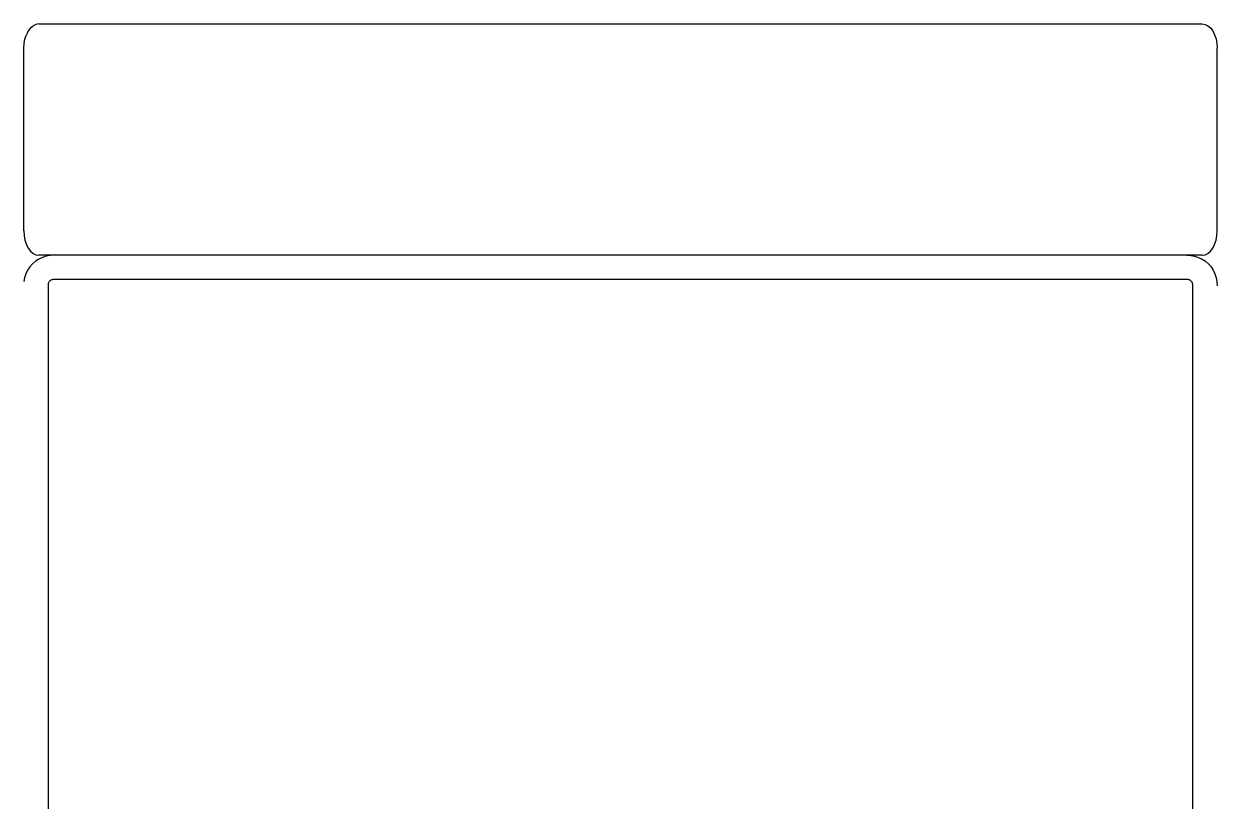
# Model space of a CAD drawing. Header units: millimetres. Extents: x -2916 to 2490, y 92 to 4100.
# Drawn here: x 1318.6 to 1514.6, y 1825.7 to 1953.3 of the extents above; entities that cross this region are included whole.
import ezdxf

# ---------------------------------------------------------------- set-up
doc = ezdxf.new("R2010")
doc.units = ezdxf.units.MM

msp = doc.modelspace()

# ---------------------------------------------------------------- linework, layer by layer
for p, q in [((1319.3, 1952.16), (1319, 1951.55)), ((1319.68, 1952.66), (1319.3, 1952.16)), ((1319.68, 1952.66), (1320.1, 1953.03)), ((1320.56, 1953.25), (1320.1, 1953.03)), ((1321.04, 1953.33), (1320.56, 1953.25)), ((1321.04, 1953.33), (1512.1, 1953.33)), ((1512.1, 1953.33), (1512.58, 1953.25)), ((1512.58, 1953.25), (1513.04, 1953.03)), ((1513.04, 1953.03), (1513.46, 1952.66)), ((1513.46, 1952.66), (1513.83, 1952.16)), ((1513.83, 1952.16), (1514.14, 1951.55)), ((1318.58, 1949.33), (1318.63, 1950.11)), ((1318.63, 1950.11), (1318.77, 1950.86)), ((1318.77, 1950.86), (1319, 1951.55)), ((1514.14, 1951.55), (1514.37, 1950.86)), ((1514.37, 1950.86), (1514.51, 1950.11)), ((1514.51, 1950.11), (1514.55, 1949.33)), ((1318.58, 1919.33), (1318.58, 1949.33)), ((1514.55, 1919.33), (1514.55, 1949.33)), ((1318.58, 1919.33), (1318.63, 1918.55)), ((1318.63, 1918.55), (1318.77, 1917.8)), ((1514.37, 1917.8), (1514.51, 1918.55)), ((1514.51, 1918.55), (1514.55, 1919.33)), ((1318.77, 1917.8), (1319, 1917.11)), ((1319, 1917.11), (1319.3, 1916.5)), ((1513.83, 1916.5), (1514.14, 1917.11)), ((1514.14, 1917.11), (1514.37, 1917.8)), ((1319.3, 1916.5), (1319.68, 1916)), ((1319.68, 1916), (1320.1, 1915.64)), ((1320.1, 1915.64), (1320.56, 1915.41)), ((1321.03, 1914.7), (1320.48, 1914.33)), ((1320.56, 1915.41), (1321.04, 1915.33)), ((1321.62, 1914.98), (1321.03, 1914.7)), ((1323.56, 1915.33), (1321.04, 1915.33)), ((1322.25, 1915.18), (1321.62, 1914.98)), ((1322.9, 1915.3), (1322.25, 1915.18)), ((1323.56, 1915.33), (1322.9, 1915.3)), ((1504.04, 1915.33), (1323.56, 1915.33)), ((1509.55, 1915.33), (1504.04, 1915.33)), ((1509.55, 1915.33), (1510.21, 1915.3)), ((1512.1, 1915.33), (1509.55, 1915.33)), ((1510.21, 1915.3), (1510.86, 1915.18)), ((1510.86, 1915.18), (1511.48, 1914.98)), ((1511.48, 1914.98), (1512.08, 1914.7)), ((1512.08, 1914.7), (1512.63, 1914.33)), ((1512.1, 1915.33), (1512.58, 1915.41)), ((1512.58, 1915.41), (1513.04, 1915.64)), ((1513.04, 1915.64), (1513.46, 1916)), ((1513.46, 1916), (1513.83, 1916.5)), ((1319.19, 1912.86), (1318.91, 1912.26)), ((1319.55, 1913.4), (1319.19, 1912.86)), ((1319.99, 1913.9), (1319.55, 1913.4)), ((1320.48, 1914.33), (1319.99, 1913.9)), ((1512.63, 1914.33), (1513.12, 1913.9)), ((1513.12, 1913.9), (1513.56, 1913.4)), ((1513.56, 1913.4), (1513.92, 1912.86)), ((1513.92, 1912.86), (1514.2, 1912.26)), ((1318.7, 1911.64), (1318.58, 1910.99)), ((1318.91, 1912.26), (1318.7, 1911.64)), ((1322.62, 1910.77), (1322.58, 1910.66)), ((1322.67, 1910.88), (1322.62, 1910.77)), ((1322.74, 1910.98), (1322.67, 1910.88)), ((1322.81, 1911.07), (1322.74, 1910.98)), ((1322.9, 1911.15), (1322.81, 1911.07)), ((1323, 1911.22), (1322.9, 1911.15)), ((1323.11, 1911.27), (1323, 1911.22)), ((1323.23, 1911.31), (1323.11, 1911.27)), ((1323.34, 1911.33), (1323.23, 1911.31)), ((1323.46, 1911.33), (1323.34, 1911.33)), ((1504.04, 1911.33), (1323.46, 1911.33)), ((1509.65, 1911.33), (1504.04, 1911.33)), ((1509.77, 1911.33), (1509.65, 1911.33)), ((1509.88, 1911.31), (1509.77, 1911.33)), ((1510, 1911.27), (1509.88, 1911.31)), ((1510.1, 1911.22), (1510, 1911.27)), ((1510.2, 1911.15), (1510.1, 1911.22)), ((1510.29, 1911.07), (1510.2, 1911.15)), ((1510.37, 1910.98), (1510.29, 1911.07)), ((1510.44, 1910.88), (1510.37, 1910.98)), ((1510.49, 1910.77), (1510.44, 1910.88)), ((1510.53, 1910.66), (1510.49, 1910.77)), ((1514.2, 1912.26), (1514.41, 1911.64)), ((1514.41, 1911.64), (1514.52, 1910.99)), ((1514.52, 1910.99), (1514.55, 1910.33)), ((1322.56, 1910.54), (1322.55, 1910.42)), ((1322.55, 1910.42), (1322.55, 1809.85)), ((1322.58, 1910.66), (1322.56, 1910.54)), ((1510.55, 1910.54), (1510.53, 1910.66)), ((1510.55, 1910.42), (1510.55, 1910.54)), ((1510.55, 1809.85), (1510.55, 1910.42))]:
    msp.add_line(p, q)

doc.saveas('drawing.dxf')
